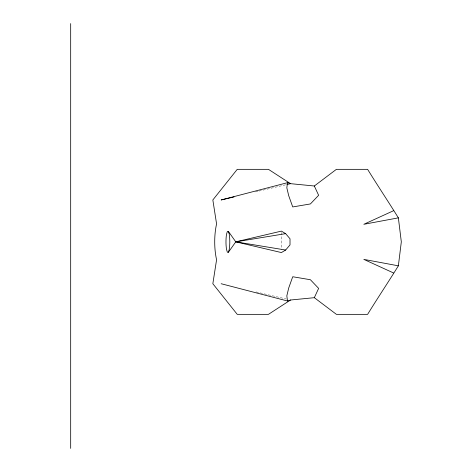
<?xml version="1.0" encoding="UTF-8"?>
<svg xmlns="http://www.w3.org/2000/svg" width="472" height="472" viewBox="0 0 472 472"><rect width="100%" height="100%" fill="white"/><g stroke="black" fill="none" stroke-linecap="round" stroke-linejoin="round"><path stroke-width="0.35" stroke-dasharray="2.36 1.77" d="M255.482 191.897L258.343 191.225M259.057 191.054L286.233 184.676M256.196 291.95L286.233 299.006M281.406 232.543L281.406 249.706"/><path stroke-width="0.71" d="M221.156 283.725L287.483 300.988L290.528 300.009L314.328 297.685L336.4 314.346L367.611 314.346C377.665 298.021 388.297 282.114 398.368 265.825L401.318 241.841L398.368 217.857C388.297 201.568 377.665 185.655 367.611 169.336L336.4 169.336L314.328 185.998L290.528 183.667L287.483 182.688L221.156 199.957L234.029 196.936M287.483 182.688L286.828 187.832L288.711 195.685L292.723 206.937L310.399 203.945L318.635 195.302L314.328 185.998M228.377 252.272L229.233 249.476A12.142 2.525 90 0 0 229.233 234.2L228.377 231.41L227.392 231.41L226.536 234.2A12.142 2.525 90 0 0 226.536 249.476L227.392 252.272L228.377 252.272L235.776 241.841L281.406 231.115L285.643 233.646L290.014 238.785L290.014 244.897L285.643 250.036L281.406 252.567L235.776 241.841L228.377 231.41M314.328 297.685L318.635 288.374L310.399 279.731L292.723 276.745L288.711 287.991L286.828 295.85L287.483 300.988M290.528 300.009L268.456 314.346L237.239 314.346L212.843 283.725L216.577 259.765A36.019 14.095 90 0 1 216.577 223.917L212.843 199.957L237.239 169.336L268.456 169.336L290.528 183.667L286.952 184.505M393.506 210.736L363.806 224.3L398.368 217.857M285.643 233.646L235.776 241.841L285.643 250.036M398.368 265.825L363.806 259.382L393.506 272.94M70.682 23.6L70.682 448.4"/></g></svg>
